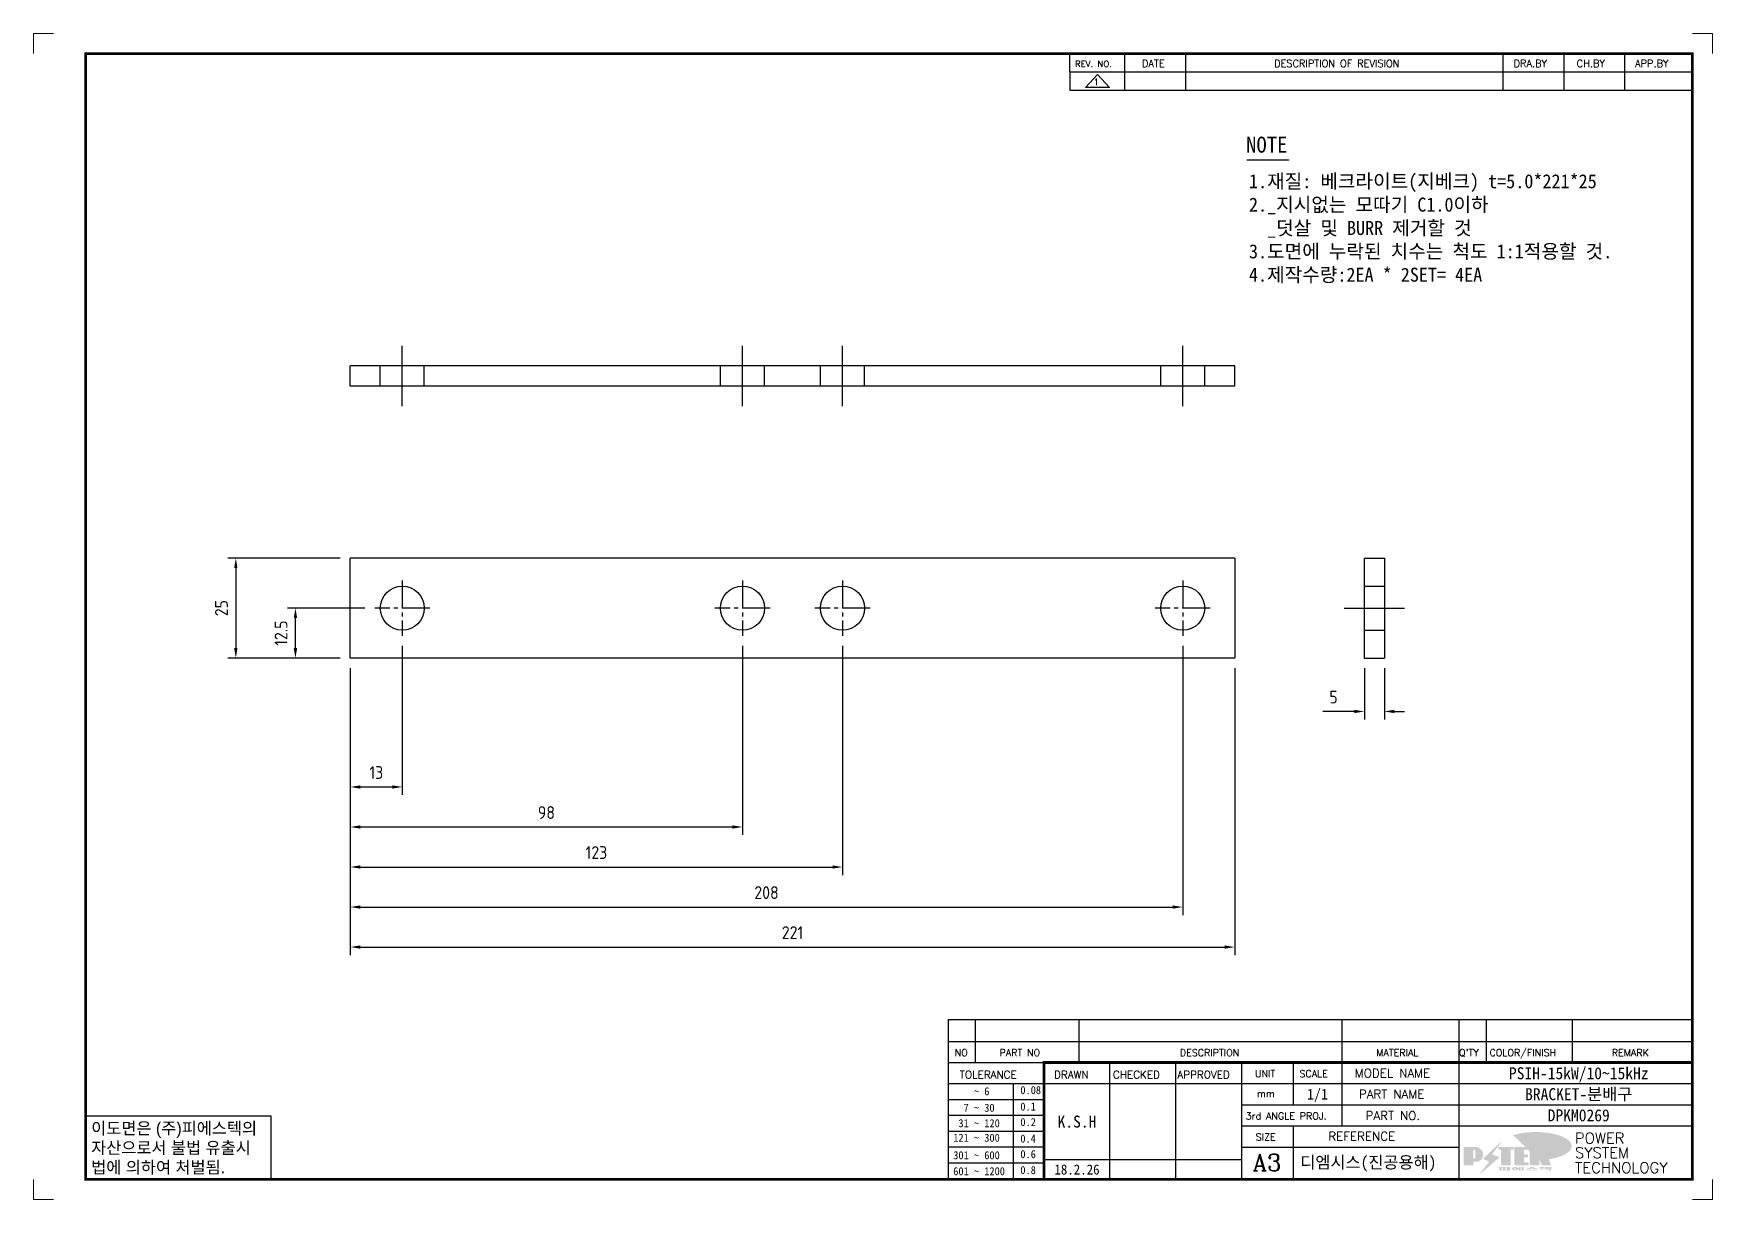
# Model space of a CAD drawing. Header units: millimetres. Extents: x 24815 to 36799, y -9299 to 5469.
# Drawn here: x 28166.2 to 28585.7, y -9299.2 to -9007.9 of the extents above; entities that cross this region are included whole.
import ezdxf
from ezdxf.enums import TextEntityAlignment as Align

# ---------------------------------------------------------------- set-up
doc = ezdxf.new("R2010")
doc.units = ezdxf.units.MM
doc.linetypes.add('CENTER1', pattern=[10, 7, -1, 1, -1])
doc.linetypes.add('HIDDEN', pattern=[9.525, 6.35, -3.175])
doc.layers.add('FORMAT-1', color=7, linetype='Continuous')
doc.layers.add('line', color=3, linetype='Continuous')
doc.styles.add('h1', font='')
doc.styles.add('HAN', font='')
doc.styles.add('RC', font='ROMANC.SHX')
doc.styles.add('ROMANT', font='romant')
doc.styles.add('RT', font='ROMANT.SHX', dxfattribs={"oblique": 15})
doc.styles.get("Standard").update_dxf_attribs({"font": 'ISOCP.SHX', "bigfont": 'WHGTXT.SHX'})
doc.styles.get('h1').set_extended_font_data('New Gulim')
doc.styles.get('HAN').set_extended_font_data('GulimChe')
doc.dimstyles.new('PS-1', dxfattribs={"dimtxt": 3.2, "dimasz": 2.5, "dimexe": 2, "dimexo": 2.5, "dimgap": 2, "dimtad": 1, "dimtoh": 1, "dimrnd": 0.05, "dimzin": 12, "dimdsep": 46, "dimtxsty": 'Standard', "dimcen": 0, "dimclrt": 2, "dimazin": 3, "dimtfac": 1, "dimtofl": 0, "dimtmove": 0, "dimatfit": 3, "dimfxl": 0, "dimtolj": 1, "dimtzin": 0, "dimarcsym": 0})

# ---------------------------------------------------------------- blocks, each defined once
blk = doc.blocks.new('*D170')
at = {"color": 0, "lineweight": -2}
for p, q in [((28258.39, -9160.81), (28258.39, -9198.1)), ((28245.39, -9166.42), (28245.39, -9198.1)), ((28247.89, -9196.1), (28255.89, -9196.1))]:
    blk.add_line(p, q, dxfattribs=at)
at = {"color": 0}
for points in [[(28247.89, -9195.69), (28247.89, -9196.52), (28245.39, -9196.1)], [(28255.89, -9195.69), (28255.89, -9196.52), (28258.39, -9196.1)]]:
    blk.add_solid(points, dxfattribs=at)
at = {"layer": 'Defpoints', "color": 0}
for p in [(28258.39, -9158.31, 0), (28245.39, -9163.92, 0), (28258.39, -9196.1)]:
    blk.add_point(p, dxfattribs=at)
at = {"color": 2, "insert": (28251.89, -9192.5), "char_height": 3.2, "attachment_point": 5}
blk.add_mtext('\\A1;13', dxfattribs=at)
blk = doc.blocks.new('*D171')
at = {"color": 0, "lineweight": -2}
for p, q in [((28343.39, -9160.81), (28343.39, -9208.1)), ((28245.39, -9166.42), (28245.39, -9208.1)), ((28247.89, -9206.1), (28340.89, -9206.1))]:
    blk.add_line(p, q, dxfattribs=at)
at = {"color": 0}
for points in [[(28247.89, -9205.69), (28247.89, -9206.52), (28245.39, -9206.1)], [(28340.89, -9205.69), (28340.89, -9206.52), (28343.39, -9206.1)]]:
    blk.add_solid(points, dxfattribs=at)
at = {"layer": 'Defpoints', "color": 0}
for p in [(28343.39, -9158.31, 0), (28245.39, -9163.92, 0), (28343.39, -9206.1)]:
    blk.add_point(p, dxfattribs=at)
at = {"color": 2, "insert": (28294.39, -9202.5), "char_height": 3.2, "attachment_point": 5}
blk.add_mtext('\\A1;98', dxfattribs=at)
blk = doc.blocks.new('*D172')
at = {"color": 0, "lineweight": -2}
for p, q in [((28368.39, -9160.81), (28368.39, -9218.1)), ((28245.39, -9166.42), (28245.39, -9218.1)), ((28247.89, -9216.1), (28365.89, -9216.1))]:
    blk.add_line(p, q, dxfattribs=at)
at = {"color": 0}
for points in [[(28247.89, -9215.69), (28247.89, -9216.52), (28245.39, -9216.1)], [(28365.89, -9215.69), (28365.89, -9216.52), (28368.39, -9216.1)]]:
    blk.add_solid(points, dxfattribs=at)
at = {"layer": 'Defpoints', "color": 0}
for p in [(28368.39, -9158.31, 0), (28245.39, -9163.92, 0), (28368.39, -9216.1)]:
    blk.add_point(p, dxfattribs=at)
at = {"color": 2, "insert": (28306.89, -9212.5), "char_height": 3.2, "attachment_point": 5}
blk.add_mtext('\\A1;123', dxfattribs=at)
blk = doc.blocks.new('*D173')
at = {"color": 0, "lineweight": -2}
for p, q in [((28453.39, -9160.81), (28453.39, -9228.1)), ((28245.39, -9166.42), (28245.39, -9228.1)), ((28247.89, -9226.1), (28450.89, -9226.1))]:
    blk.add_line(p, q, dxfattribs=at)
at = {"color": 0}
for points in [[(28247.89, -9225.69), (28247.89, -9226.52), (28245.39, -9226.1)], [(28450.89, -9225.69), (28450.89, -9226.52), (28453.39, -9226.1)]]:
    blk.add_solid(points, dxfattribs=at)
at = {"layer": 'Defpoints', "color": 0}
for p in [(28453.39, -9158.31, 0), (28245.39, -9163.92, 0), (28453.39, -9226.1)]:
    blk.add_point(p, dxfattribs=at)
at = {"color": 2, "insert": (28349.39, -9222.5), "char_height": 3.2, "attachment_point": 5}
blk.add_mtext('\\A1;208', dxfattribs=at)
blk = doc.blocks.new('*D174')
at = {"color": 0, "lineweight": -2}
for p, q in [((28245.39, -9166.42), (28245.39, -9238.1)), ((28466.39, -9166.42), (28466.39, -9238.1)), ((28247.89, -9236.1), (28463.89, -9236.1))]:
    blk.add_line(p, q, dxfattribs=at)
at = {"color": 0}
for points in [[(28247.89, -9235.69), (28247.89, -9236.52), (28245.39, -9236.1)], [(28463.89, -9235.69), (28463.89, -9236.52), (28466.39, -9236.1)]]:
    blk.add_solid(points, dxfattribs=at)
at = {"layer": 'Defpoints', "color": 0}
for p in [(28245.39, -9163.92, 0), (28466.39, -9163.92, 0), (28466.39, -9236.1)]:
    blk.add_point(p, dxfattribs=at)
at = {"color": 2, "insert": (28355.89, -9232.5), "char_height": 3.2, "attachment_point": 5}
blk.add_mtext('\\A1;221', dxfattribs=at)
blk = doc.blocks.new('*D175')
at = {"color": 0, "lineweight": -2}
for p, q in [((28248.99, -9151.42), (28229.68, -9151.42)), ((28231.68, -9161.42), (28231.68, -9153.92)), ((28242.89, -9163.92), (28229.68, -9163.92))]:
    blk.add_line(p, q, dxfattribs=at)
at = {"color": 0}
for points in [[(28231.26, -9153.92), (28232.1, -9153.92), (28231.68, -9151.42)], [(28231.26, -9161.42), (28232.1, -9161.42), (28231.68, -9163.92)]]:
    blk.add_solid(points, dxfattribs=at)
at = {"layer": 'Defpoints', "color": 0}
for p in [(28231.68, -9151.42), (28251.49, -9151.42, 0), (28245.39, -9163.92, 0)]:
    blk.add_point(p, dxfattribs=at)
at = {"color": 2, "insert": (28228.08, -9157.67), "char_height": 3.2, "attachment_point": 5, "rotation": 90}
blk.add_mtext('\\A1;12.5', dxfattribs=at)
blk = doc.blocks.new('*D176')
at = {"color": 0, "lineweight": -2}
for p, q in [((28242.89, -9138.92), (28214.79, -9138.92)), ((28216.79, -9141.42), (28216.79, -9161.42)), ((28242.89, -9163.92), (28214.79, -9163.92))]:
    blk.add_line(p, q, dxfattribs=at)
at = {"color": 0}
for points in [[(28216.37, -9141.42), (28217.2, -9141.42), (28216.79, -9138.92)], [(28216.37, -9161.42), (28217.2, -9161.42), (28216.79, -9163.92)]]:
    blk.add_solid(points, dxfattribs=at)
at = {"layer": 'Defpoints', "color": 0}
for p in [(28245.39, -9138.92, 0), (28216.79, -9163.92), (28245.39, -9163.92, 0)]:
    blk.add_point(p, dxfattribs=at)
at = {"color": 2, "insert": (28213.19, -9151.42), "char_height": 3.2, "attachment_point": 5, "rotation": 90}
blk.add_mtext('\\A1;25', dxfattribs=at)
blk = doc.blocks.new('*D177')
at = {"color": 0, "lineweight": -2}
for p, q in [((28498.77, -9166.42), (28498.77, -9179.23)), ((28503.77, -9166.42), (28503.77, -9179.23)), ((28496.27, -9177.23), (28488.36, -9177.23)), ((28506.27, -9177.23), (28508.77, -9177.23))]:
    blk.add_line(p, q, dxfattribs=at)
at = {"color": 0}
for points in [[(28496.27, -9176.81), (28496.27, -9177.64), (28498.77, -9177.23)], [(28506.27, -9176.81), (28506.27, -9177.64), (28503.77, -9177.23)]]:
    blk.add_solid(points, dxfattribs=at)
at = {"layer": 'Defpoints', "color": 0}
for p in [(28498.77, -9163.92, 0), (28503.77, -9163.92, 0), (28498.77, -9177.23)]:
    blk.add_point(p, dxfattribs=at)
at = {"color": 2, "insert": (28491.06, -9173.63), "char_height": 3.2, "attachment_point": 5}
blk.add_mtext('\\A1;5', dxfattribs=at)
blk = doc.blocks.new('no3')
at = {"color": 180}
for p, q in [((0, 5.5), (0, 0)), ((0, 5.5), (186, 5.5)), ((6.79, 5.5), (6.79, 0)), ((32.74, 0.11), (32.74, 5.5)), ((98.4, 5.5), (98.4, 0)), ((127.61, 5.5), (127.61, 0)), ((134.43, 5.5), (134.43, 0)), ((155.98, 5.5), (155.98, 0))]:
    blk.add_line(p, q, dxfattribs=at)
at = {"color": 2, "style": 'HAN'}
for tag, p in [('PART-NO', (19.76, 2.75)), ('MATERIAL', (111.38, 2.75)), ("Q'TY", (131.02, 2.75)), ('COLOR/FINISH', (145.2, 2.75)), ('REMARK', (170.76, 2.75))]:
    blk.add_attdef(tag, text='', height=2.9, dxfattribs=at).set_placement(p, align=Align.MIDDLE_CENTER)
blk.add_attdef('DESCRIPTION', text='', height=2.9, dxfattribs=at).set_placement((34.51, 2.75), align=Align.MIDDLE_LEFT)
at = {"color": 2, "style": 'RT', "oblique": 15}
blk.add_attdef('NO', text='', height=1.74, dxfattribs=at).set_placement((3.38, 2.51), align=Align.MIDDLE_CENTER)
blk = doc.blocks.new('re3')
at = {"color": 180}
for p, q in [((0, 0), (0, -4.55)), ((6.87, -0.64), (3.86, -3.91)), ((9.88, -3.91), (3.86, -3.91)), ((6.87, -0.64), (9.88, -3.91)), ((13.74, -4.55), (13.74, 0)), ((28.97, -4.55), (28.97, 0)), ((108.25, -4.55), (108.25, 0)), ((123.49, -4.55), (123.49, 0)), ((138.64, -4.55), (138.64, 0)), ((0, -4.55), (155.53, -4.55))]:
    blk.add_line(p, q, dxfattribs=at)
at = {"color": 2, "style": 'RC', "oblique": 15}
blk.add_attdef('REV.NO', text='', height=1.56, dxfattribs=at).set_placement((6.59, -2.56), align=Align.MIDDLE_CENTER)
blk.add_attdef('-1', text='', height=1.56, dxfattribs=at).set_placement((9.37, -1.66), align=Align.MIDDLE_LEFT)
at = {"color": 2, "style": 'HAN'}
for tag, p in [('REV.-DATE', (21.36, -2.28)), ('DRA.BY', (115.87, -2.28)), ('CH.BY', (131.07, -2.28)), ('APP.BY', (147.09, -2.28))]:
    blk.add_attdef(tag, text='', height=2.5, dxfattribs=at).set_placement(p, align=Align.MIDDLE_CENTER)
blk.add_attdef('DESCRIPTION-OF-REVISION', text='', height=2.5, dxfattribs=at).set_placement((31.61, -2.28), align=Align.MIDDLE_LEFT)
blk = doc.blocks.new('t3')
for p, q in [((0, 15.88), (46.25, 15.88)), ((0, 15.88), (0, 0)), ((46.25, 15.88), (46.25, 0)), ((0, 0), (46.25, 0))]:
    blk.add_line(p, q)
at = {"color": 1, "style": 'h1'}
for s, p in [('이도면은 (주)피에스텍의', (1.4, 11.29)), ('자산으로서 불법 유출시', (1.4, 6.41)), ('법에 의하여 처벌됨.', (1.4, 1.52))]:
    blk.add_text(s, height=3, dxfattribs=at).set_placement(p)
blk = doc.blocks.new('new LOGO')
at = {"layer": 'line'}
h = blk.add_hatch(color=1, dxfattribs=at)
h.paths.add_polyline_path([(41.5, 16.4), (54.3, 16.4, 1), (54.3, 82.9), (0, 82.9), (0, -0.1), (41.5, -0.1)])
h.paths.add_polyline_path([(41.5, 27.9), (41.5, 71.9), (43.6, 71.9, -0.414214), (54.6, 60.9), (54.6, 38.9, -0.414214), (43.6, 27.9)], flags=16)
h.paths.add_polyline_path([(214.7, 71.9), (227.5, 71.9), (227.5, 82.9), (159.7, 82.9), (159.7, 71.9), (172.5, 71.9), (172.5, -0.1), (214.7, -0.1)])
h.paths.add_polyline_path([(276, 37.4), (294.8, 37.4), (294.8, 49.1), (276, 49.1), (276, 71.9), (294.8, 71.9), (294.8, 82.9), (234.5, 82.9), (234.5, -0.1), (297, -0.1), (297, 10.9), (276, 10.9)])
h.paths.add_polyline_path([(347.2, 35.2), (359.7, -0.1), (400.5, -0.1), (379.6, 66.8), (399.7, 82.9), (380.6, 82.9), (347.2, 61.6), (347.2, 82.9), (305.5, 82.9), (305.5, -0.1), (347.2, -0.1)])
h = blk.add_hatch(color=250, dxfattribs=at)
h.paths.add_polyline_path([(44.5, 69.4), (46.6, 69.4, -0.129793), (52, 68, 0.221832), (43.6, 71.9), (41.5, 71.9), (41.5, 27.9), (43.6, 27.9, 0.02048), (44.5, 28)], flags=17)
h.paths.add_polyline_path([(44.5, 13.9), (57.3, 13.9, 0.72362), (77.1, 73.9, -0.679777), (54.3, 16.4), (41.5, 16.4), (41.5, -0.1), (3, -0.1), (3, -2.6), (44.5, -2.6)])
h.paths.add_polyline_path([(117.9, 14.2), (71.5, -44.4), (77.1, -39.6), (120.8, 15.6), (92, 28.9), (173.3, 106), (177.5, 111.4), (89.1, 27.6)])
h.paths.add_polyline_path([(162.7, 71.9), (162.7, 69.4), (172.5, 69.4), (172.5, 71.9)], flags=17)
h.paths.add_polyline_path([(217.7, 69.4), (230.5, 69.4), (230.5, 80.4), (227.5, 80.4), (227.5, 71.9), (214.7, 71.9), (214.7, -0.1), (175.5, -0.1), (175.5, -2.6), (217.7, -2.6)])
h.paths.add_polyline_path([(297.8, 46.6), (294.8, 46.6), (294.8, 37.4), (276, 37.4), (276, 10.9), (279, 10.9), (279, 34.9), (297.8, 34.9)])
h.paths.add_polyline_path([(300, 8.4), (297, 8.4), (297, -0.1), (237.5, -0.1), (237.5, -2.6), (300, -2.6)])
h.paths.add_polyline_path([(297.8, 80.4), (294.8, 80.4), (294.8, 71.9), (276, 71.9), (276, 49.1), (279, 49.1), (279, 69.4), (297.8, 69.4)])
h.paths.add_polyline_path([(350.2, 80.4), (347.2, 80.4), (347.2, 61.6), (350.2, 63.5)])
h.paths.add_polyline_path([(350.2, 26.7), (347.2, 35.2), (347.2, -0.1), (308.5, -0.1), (308.5, -2.6), (350.2, -2.6)])
h.paths.add_polyline_path([(402.7, 80.4), (396.5, 80.4), (379.6, 66.8), (400.5, -0.1), (361.8, -0.1), (362.7, -2.6), (403.5, -2.6), (382.6, 64.3)])
blk.add_hatch(color=5, dxfattribs=at).paths.add_polyline_path([(166.3, 35), (131, 49), (180.4, 112.7), (92, 28.9), (120.8, 15.6), (74.4, -43)])
h = blk.add_hatch(color=253, dxfattribs=at)
edge = h.paths.add_edge_path()
edge.add_ellipse((333.9, 86.4), major_axis=(-165.9, 0), ratio=0.39426, start_angle=111.51268, end_angle=334.46902)
edge.add_ellipse((314.1, 81.2), major_axis=(-153.7, 0), ratio=0.40699, start_angle=121.30662, end_angle=327.74369, ccw=False)
edge.add_line((394, 27.8), (394.7, 25.6))
h = blk.add_hatch(color=250, dxfattribs=at)
edge = h.paths.add_edge_path()
edge.add_ellipse((237.8, -17.6), major_axis=(-14.3, 0), ratio=0.526336, start_angle=192.2456, end_angle=269.07481)
edge.add_line((238.1, -10.1), (237.6, -10.1))
edge.add_ellipse((237.8, -17.6), major_axis=(-14.3, 0), ratio=0.526336, start_angle=270.92519, end_angle=449.07481)
edge.add_line((237.6, -25.1), (238.1, -25.1))
edge.add_ellipse((237.8, -17.6), major_axis=(-14.3, 0), ratio=0.526336, start_angle=450.92519, end_angle=527.7544)
edge.add_line((251.7, -19.2), (254.1, -19.2))
edge.add_line((254.1, -19.2), (254.1, -27.1))
edge.add_line((254.1, -27.1), (263.1, -27.1))
edge.add_line((263.1, -27.1), (263.1, -10.1))
edge.add_line((263.1, -10.1), (254.1, -10.1))
edge.add_line((254.1, -10.1), (254.1, -16))
edge.add_line((254.1, -16), (251.7, -16))
h.paths.add_polyline_path([(241, -16.4), (241, -18.7, -1), (234.4, -18.7), (234.4, -16.4, -1)], flags=16)
h.paths.add_polyline_path([(278.2, -10.1), (268.1, -10.1), (268.1, -27.1), (278.2, -27.1)])
h.paths.add_polyline_path([(310.3, -10.1), (310.3, -11.1, -0.157169), (289.3, -17.5), (294, -19.9, 0.128407), (316.3, -15.9, 0.128407), (338.6, -19.9), (343.3, -17.5, -0.157169), (322.2, -11.1), (322.2, -10.1)])
h.paths.add_polyline_path([(342.1, -25.1), (342.1, -22.3), (290.4, -22.3), (290.4, -25.1)])
h.paths.add_polyline_path([(352, -10.1), (352, -16.2, 0.414214), (354, -18.2), (378.7, -18.2), (378.7, -19.6), (390.2, -19.6), (390.2, -10.1), (378.7, -10.1), (378.7, -13.6), (374.7, -13.6), (374.7, -15.1), (378.7, -15.1), (378.7, -16.2), (364.7, -16.2), (364.7, -15.1), (371.2, -15.1), (371.2, -13.6), (364.7, -13.6), (364.7, -12.6), (374.7, -12.6), (374.7, -10.1)])
h.paths.add_polyline_path([(393.8, -10.1), (393.8, -19.6), (405, -19.6), (405, -10.1)])
h.paths.add_polyline_path([(405, -27.1), (405, -20.9), (356.8, -20.9), (356.8, -23), (391.8, -23), (391.8, -27.1)])
h.paths.add_polyline_path([(200.4, -10.1), (200.4, -22.3), (193.2, -22.3), (193.2, -12.6), (196.6, -12.6), (196.6, -10.1), (161, -10.1), (161, -12.6), (164.5, -12.6), (164.5, -22.3), (161, -22.3), (161, -25.1), (200.4, -25.1), (200.4, -27.1), (213.9, -27.1), (213.9, -10.1)])
h.paths.add_polyline_path([(182, -12.6), (175.6, -12.6), (175.6, -22.3), (182, -22.3)], flags=17)
blk = doc.blocks.new('format-3')
at = {"color": 3, "lineweight": 9}
for p, q in [((0, 286.3), (0, 291.3)), ((5, 291.3), (0, 291.3)), ((414.5, 291.3), (419.5, 291.3)), ((419.5, 286.3), (419.5, 291.3)), ((0, 5), (0, 0)), ((419.5, 5), (419.5, 0)), ((5, 0), (0, 0)), ((414.5, 0), (419.5, 0))]:
    blk.add_line(p, q, dxfattribs=at)
at = {"color": 180}
for p, q in [((258.97, 281.75), (258.97, 286.3)), ((272.71, 281.75), (272.71, 286.3)), ((287.94, 281.75), (287.94, 286.3)), ((367.22, 281.75), (367.22, 286.3)), ((382.45, 281.75), (382.45, 286.3)), ((397.61, 281.75), (397.61, 286.3)), ((258.97, 281.75), (414.5, 281.75)), ((228.5, 39.49), (228.5, 5)), ((228.5, 39.49), (414.5, 39.49)), ((235.29, 39.49), (235.29, 34.21)), ((261.24, 34.21), (261.24, 39.49)), ((326.9, 39.49), (326.9, 34.21)), ((356.11, 39.49), (356.11, 34.21)), ((362.93, 39.49), (362.93, 34.21)), ((384.48, 39.49), (384.48, 34.21)), ((228.5, 34.21), (252.48, 34.21)), ((268.96, 5), (268.96, 34.21)), ((285.45, 5), (285.45, 34.21)), ((301.94, 5), (301.94, 34.21)), ((314.72, 34.21), (314.72, 23.65)), ((326.9, 34.21), (326.9, 18.37)), ((356.11, 34.21), (356.11, 5)), ((228.5, 28.93), (252.48, 28.93)), ((244.89, 5.23), (244.89, 28.93)), ((252.48, 28.93), (414.5, 28.93)), ((228.5, 24.98), (252.48, 24.98)), ((228.5, 21.03), (252.48, 21.03)), ((301.94, 23.65), (414.5, 23.65)), ((228.5, 17.08), (252.48, 17.08)), ((301.94, 18.37), (414.5, 18.37)), ((314.72, 18.37), (314.72, 5)), ((228.5, 13.13), (252.48, 13.13)), ((301.94, 13.09), (356.11, 13.09)), ((228.5, 9.18), (252.48, 9.18)), ((252.48, 9.95), (301.94, 9.95))]:
    blk.add_line(p, q, dxfattribs=at)
at = {"const_width": 0.7}
blk.add_lwpolyline([(252.48, 5), (252.48, 34.21), (414.5, 34.21)], dxfattribs=at)
at = {"layer": 'FORMAT-1', "const_width": 0.7}
blk.add_lwpolyline([(13, 5), (13, 286.3), (414.5, 286.3), (414.5, 5)], close=True, dxfattribs=at)
blk.add_blockref('t3', (13, 5))
at = {"xscale": 0.05400000000000027, "yscale": 0.05400000000000027, "zscale": 0.05400000000000027}
blk.add_blockref('new LOGO', (357.35, 8.65), dxfattribs=at)
at = {"color": 2}
for s, height, style, p in [('REV. NO.', 1.56, 'RC', (260.23, 282.95)), ('DATE', 1.788, 'RC', (276.95, 282.94)), ('DESCRIPTION OF REVISION', 1.7875, 'RC', (309.98, 282.94)), ('DRA.BY', 1.788, 'RC', (369.83, 282.94)), ('CH.BY', 1.788, 'RC', (385.59, 282.94)), ('APP.BY', 1.788, 'RC', (400.18, 282.94)), ('COLOR/FINISH', 1.7424, 'RC', (363.8, 35.83)), ('NO', 1.742, 'RC', (230.16, 35.83)), ('PART NO', 1.742, 'RC', (241.36, 35.83)), ('DESCRIPTION', 1.7424, 'RC', (286.43, 35.83)), ('MATERIAL', 1.742, 'RC', (335.52, 35.83)), ("Q'TY", 1.742, 'RC', (356.17, 35.83)), ('REMARK', 1.742, 'RC', (394.37, 35.83)), (' TOLERANCE', 1.9, 'RC', (230.11, 30.22)), ('DRAWN', 1.9, 'RC', (255, 30.22)), ('CHECKED', 1.9, 'RC', (269.71, 30.22)), ('APPROVED', 1.9, 'RC', (285.8, 30.22)), ('UNIT', 1.742, 'RC', (305.19, 30.55)), ('SCALE', 1.742, 'RC', (316.32, 30.55)), ('MODEL NAME', 2.178, 'RC', (330.12, 30.46)), ('    ~ 6', 2, 'HAN', (229.8, 26.03)), ('0.08', 2, 'HAN', (246.57, 26.31)), ('mm', 1.742, 'RC', (305.67, 25.56)), ('PART NAME', 2.178, 'RC', (331.17, 25.24)), ('  7 ~ 30', 2, 'HAN', (229.8, 21.91)), ('0.1', 2, 'HAN', (246.57, 22.2)), ('3rd ANGLE PROJ.', 1.7424, 'RC', (302.87, 19.97)), ('PART NO.', 2.178, 'RC', (332.84, 19.85)), (' 31 ~ 120', 2, 'HAN', (229.8, 18.04)), ('0.2', 2, 'HAN', (246.57, 18.32)), ('REFERENCE', 2.178, 'RC', (323.52, 14.69)), ('121 ~ 300', 2, 'HAN', (229.8, 14.42)), ('0.4', 2, 'HAN', (246.57, 14.2)), ('SIZE', 1.742, 'RC', (305.39, 14.71)), ('301 ~ 600', 2, 'HAN', (229.8, 10.04)), ('0.6', 2, 'HAN', (246.57, 10.32)), ('601 ~ 1200', 2, 'HAN', (229.8, 6.05)), ('0.8', 2, 'HAN', (246.57, 6.33))]:
    blk.add_text(s, height=height, dxfattribs=dict(at, style=style)).set_placement(p)
at = {"style": 'ROMANT'}
for s, p in [('POWER', (385.15, 13.96)), ('SYSTEM', (385.15, 10.31)), ('TECHNOLOGY', (385.15, 6.56))]:
    blk.add_text(s, height=2.7, dxfattribs=at).set_placement(p)
at = {"color": 2, "lineweight": 25, "style": 'RC'}
blk.add_text('A3', height=4.182, dxfattribs=at).set_placement((304.61, 7.14))
at = {"style": 'HAN'}
for tag, height, p in [('MODEL-NAME', 3, (386.1, 31.53)), ('SCALE', 2.7, (320.81, 26.29)), ('PART-NAME', 3, (386.1, 26.29)), ('CH-BY', 3, (277.21, 19.44)), ('PART-NO', 3, (386.1, 21.01)), ('DRA-BY', 3, (260.72, 19.44)), ('APP-BY', 3, (293.7, 19.44)), ('DRA-DATE', 2.5, (260.72, 7.47)), ('CH-DATE', 2.5, (277.21, 7.47)), ('APP-DATE', 2.5, (293.7, 7.47)), ('관련업체', 3, (333.52, 9.26))]:
    blk.add_attdef(tag, text='', height=height, dxfattribs=at).set_placement(p, align=Align.MIDDLE_CENTER)

msp = doc.modelspace()

# ---------------------------------------------------------------- linework, layer by layer
msp.add_line((28469.377, -9039.388), (28479.875, -9039.388))
at = {"color": 1}
for p, q in [((28258.385, -9100.917, 0), (28258.385, -9085.917, 0)), ((28343.385, -9100.917, 0), (28343.385, -9085.917, 0)), ((28368.385, -9100.917, 0), (28368.385, -9085.917, 0)), ((28453.385, -9100.917, 0), (28453.385, -9085.917, 0)), ((28493.769, -9151.417, 0), (28508.769, -9151.417, 0))]:
    msp.add_line(p, q, dxfattribs=at)
at = {"color": 32}
for p, q in [((28466.385, -9090.917, 0), (28245.385, -9090.917, 0)), ((28245.385, -9095.917, 0), (28245.385, -9090.917, 0)), ((28466.385, -9095.917, 0), (28466.385, -9090.917, 0)), ((28466.385, -9095.917, 0), (28245.385, -9095.917, 0)), ((28466.385, -9138.917, 0), (28245.385, -9138.917, 0)), ((28245.385, -9163.917, 0), (28245.385, -9138.917, 0)), ((28466.385, -9138.917, 0), (28466.385, -9163.917, 0)), ((28498.769, -9138.917, 0), (28498.769, -9163.917, 0)), ((28498.769, -9138.917, 0), (28503.769, -9138.917, 0)), ((28503.769, -9138.917, 0), (28503.769, -9163.917, 0)), ((28466.385, -9163.917, 0), (28245.385, -9163.917, 0)), ((28498.769, -9163.917, 0), (28503.769, -9163.917, 0))]:
    msp.add_line(p, q, dxfattribs=at)
at = {"color": 2, "linetype": 'HIDDEN'}
for p, q in [((28252.885, -9095.917, 0), (28252.885, -9090.917, 0)), ((28263.885, -9095.917, 0), (28263.885, -9090.917, 0)), ((28337.885, -9095.917, 0), (28337.885, -9090.917, 0)), ((28348.885, -9095.917, 0), (28348.885, -9090.917, 0)), ((28362.885, -9095.917, 0), (28362.885, -9090.917, 0)), ((28373.885, -9095.917, 0), (28373.885, -9090.917, 0)), ((28447.885, -9095.917, 0), (28447.885, -9090.917, 0)), ((28458.885, -9095.917, 0), (28458.885, -9090.917, 0)), ((28498.769, -9145.917, 0), (28503.769, -9145.917, 0)), ((28498.769, -9156.917, 0), (28503.769, -9156.917, 0))]:
    msp.add_line(p, q, dxfattribs=at)
at = {"color": 1, "linetype": 'CENTER1'}
for p, q in [((28258.385, -9144.525, 0), (28258.385, -9158.308, 0)), ((28343.385, -9144.525, 0), (28343.385, -9158.308, 0)), ((28368.385, -9144.525, 0), (28368.385, -9158.308, 0)), ((28453.385, -9144.525, 0), (28453.385, -9158.308, 0)), ((28265.277, -9151.417, 0), (28251.494, -9151.417, 0)), ((28350.277, -9151.417, 0), (28336.494, -9151.417, 0)), ((28375.277, -9151.417, 0), (28361.494, -9151.417, 0)), ((28460.277, -9151.417, 0), (28446.494, -9151.417, 0))]:
    msp.add_line(p, q, dxfattribs=at)
at = {"color": 32}
for centre in [(28258.385, -9151.417, 0), (28343.385, -9151.417, 0), (28368.385, -9151.417, 0), (28453.385, -9151.417, 0)]:
    msp.add_circle(centre, 5.5, dxfattribs=at)

# ---------------------------------------------------------------- block references
ref = msp.add_blockref('format-3', (28166.248, -9299.158))
ref.add_attrib('DRA-DATE', '18.2.26', dxfattribs={"height": 2.5, "style": 'HAN'}).set_placement((28426.968, -9291.683), align=Align.MIDDLE_CENTER)
ref.add_attrib('DRA-BY', 'K.S.H', dxfattribs={"height": 3, "style": 'HAN'}).set_placement((28426.968, -9279.716), align=Align.MIDDLE_CENTER)
ref.add_attrib('MODEL-NAME', 'PSIH-15kW/10~15kHz', dxfattribs={"lineweight": 35, "height": 3, "style": 'HAN'}).set_placement((28552.344, -9267.633), align=Align.MIDDLE_CENTER)
ref.add_attrib('PART-NAME', 'BRACKET-분배구', dxfattribs={"lineweight": 35, "height": 3, "style": 'HAN'}).set_placement((28552.344, -9272.864), align=Align.MIDDLE_CENTER)
ref.add_attrib('PART-NO', 'DPKM0269', dxfattribs={"lineweight": 35, "height": 3, "style": 'HAN'}).set_placement((28552.344, -9278.144), align=Align.MIDDLE_CENTER)
ref.add_attrib('SCALE', '1/1', dxfattribs={"height": 2.7, "style": 'HAN'}).set_placement((28487.056, -9272.864), align=Align.MIDDLE_CENTER)
ref.add_attrib('관련업체', '디엠시스(진공용해)', dxfattribs={"height": 3, "style": 'HAN'}).set_placement((28499.772, -9289.895), align=Align.MIDDLE_CENTER)
ref = msp.add_blockref('re3', (28425.214, -9017.408))
ref.add_attrib('REV.NO', '1', dxfattribs={"color": 2, "height": 1.56, "style": 'RC'}).set_placement((28431.802, -9019.965), align=Align.MIDDLE_CENTER)
msp.add_blockref('no3', (28394.748, -9259.664))

# ---------------------------------------------------------------- texts
at = {"color": 2, "style": 'HAN'}
msp.add_text('NOTE', height=4, dxfattribs=at).set_placement((28469.223, -9037.619))
at = {"insert": (28469.946, -9043.011), "char_height": 3.5, "width": 98.98547, "attachment_point": 1, "style": 'HAN'}
msp.add_mtext('{\\C2;1.재질: 베크라이트(지베크) t=5.0*221*25\\P2._지시없는 모따기 C1.0이하\\P  _덧살 및 BURR 제거할 것\\P3.도면에 누락된 치수는 척도 1:1적용할 것.\\P\\C1;4.제작수량:2EA * 2SET= 4EA}', dxfattribs=at)

# ---------------------------------------------------------------- dimensions: what is measured, and where the dimension line sits
for base, p1, p2, picture, middle in [((28216.786, -9163.917, 0), (28245.385, -9138.917, 0), (28245.385, -9163.917, 0), '*D176', (28213.186, -9151.417, 0)), ((28231.68, -9151.417, 0), (28245.385, -9163.917, 0), (28251.494, -9151.417, 0), '*D175', (28228.079, -9157.667, 0))]:
    dim = msp.add_linear_dim(base=base, p1=p1, p2=p2, angle=90, dimstyle='PS-1')
    dim.commit()
    dim.dimension.update_dxf_attribs({"geometry": picture, "text_midpoint": middle})
for base, p1, p2, picture, middle in [((28258.385, -9196.102, 0), (28245.385, -9163.917, 0), (28258.385, -9158.308, 0), '*D170', (28251.885, -9192.502, 0)), ((28343.385, -9206.102, 0), (28245.385, -9163.917, 0), (28343.385, -9158.308, 0), '*D171', (28294.385, -9202.502, 0)), ((28368.385, -9216.102, 0), (28245.385, -9163.917, 0), (28368.385, -9158.308, 0), '*D172', (28306.885, -9212.502, 0)), ((28453.385, -9226.102, 0), (28245.385, -9163.917, 0), (28453.385, -9158.308, 0), '*D173', (28349.385, -9222.502, 0)), ((28466.385, -9236.102, 0), (28245.385, -9163.917, 0), (28466.385, -9163.917, 0), '*D174', (28355.885, -9232.502, 0)), ((28498.769, -9177.227, 0), (28503.769, -9163.917, 0), (28498.769, -9163.917, 0), '*D177', (28491.063, -9173.627, 0))]:
    dim = msp.add_linear_dim(base=base, p1=p1, p2=p2, dimstyle='PS-1')
    dim.commit()
    dim.dimension.update_dxf_attribs({"geometry": picture, "text_midpoint": middle})

doc.saveas('drawing.dxf')
